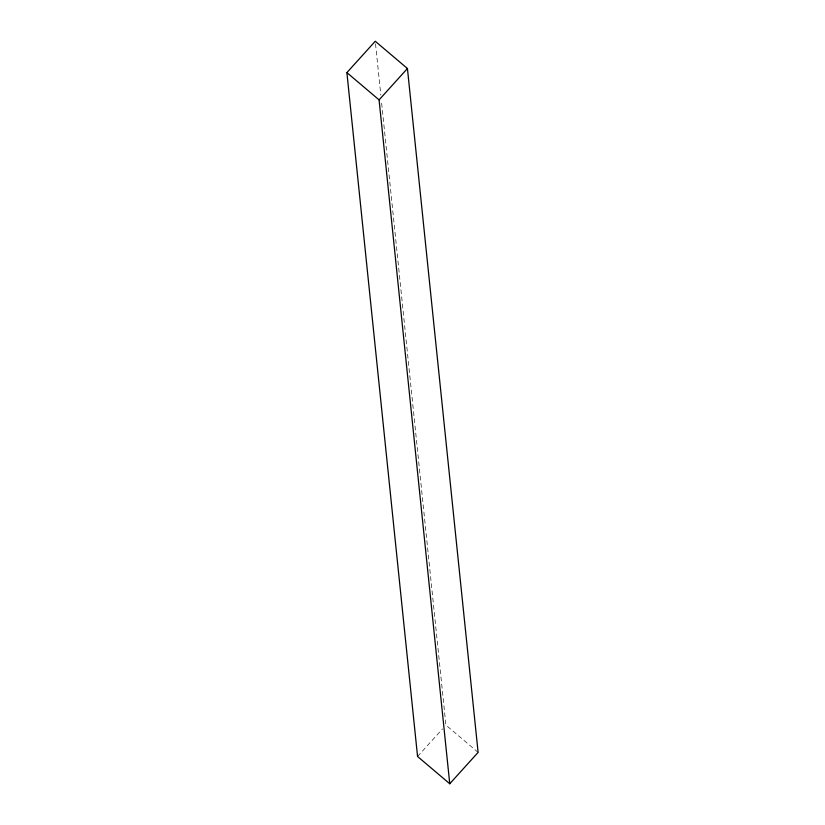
<?xml version="1.0" encoding="UTF-8"?>
<svg xmlns="http://www.w3.org/2000/svg" width="825" height="825" viewBox="0 0 825 825"><rect width="100%" height="100%" fill="white"/><g stroke="black" fill="none" stroke-linecap="round" stroke-linejoin="round"><path stroke-width="0.62" stroke-dasharray="4.12 3.09" d="M417.563 756.484L442.489 728.929M478.108 752.39L445.923 725.123L381.47 101.444M375.519 43.807L380.81 95.04"/><path stroke-width="1.24" d="M346.892 72.61L375.251 41.25L407.437 68.516L478.108 752.39L449.749 783.75L417.563 756.484L346.892 72.61L379.077 99.877L449.749 783.75M379.077 99.877L407.437 68.516"/></g></svg>
